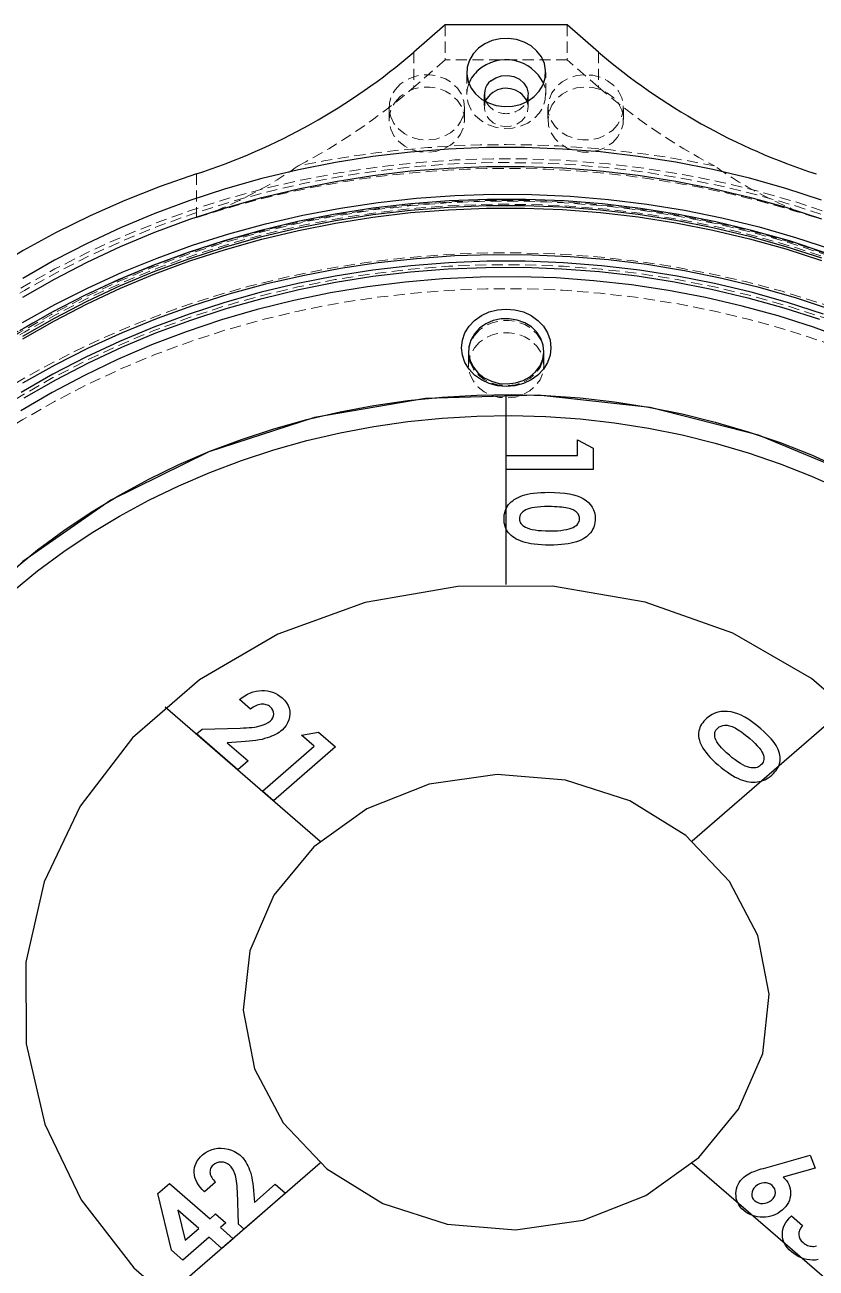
# Model space of a CAD drawing. Header units: millimetres. Extents: x -113 to 113, y -104 to 110.
# Drawn here: x -54.9 to 35.3, y -31.5 to 110.2 of the extents above; entities that cross this region are included whole.
import ezdxf

# ---------------------------------------------------------------- set-up
doc = ezdxf.new("R2010")
doc.units = ezdxf.units.MM
doc.linetypes.add('HIDDEN', pattern=[1.905, 1.27, -0.635])

msp = doc.modelspace()

# ---------------------------------------------------------------- linework, layer by layer
at = {"color": 7, "linetype": 'Continuous', "lineweight": 25}
for p, q in [((-6.95, 110.22), (-10.52, 107.12)), ((6.95, 110.22), (-6.95, 110.22)), ((10.52, 107.12), (6.95, 110.22))]:
    msp.add_line(p, q, dxfattribs=at)
at = {"color": 7, "linetype": 'HIDDEN', "lineweight": 18}
for p, q in [((-6.95, 110.22), (-6.95, 106.22)), ((6.95, 110.22), (6.95, 106.22)), ((-10.52, 107.12), (-10.52, 103.12)), ((10.52, 107.12), (10.52, 103.12)), ((-6.95, 106.22), (-10.52, 103.12)), ((6.95, 106.22), (-6.95, 106.22)), ((10.52, 103.12), (6.95, 106.22)), ((-4.5, 104.79), (-4.5, 102.29)), ((4.5, 102.29), (4.5, 104.79)), ((-2.5, 102.29), (-2.5, 100.79)), ((2.5, 100.79), (2.5, 102.29)), ((-13.35, 100.82), (-13.35, 99.42)), ((-4.75, 99.42), (-4.75, 100.82)), ((4.75, 100.82), (4.75, 99.42)), ((13.35, 99.42), (13.35, 100.82)), ((-35.32, 93.24), (-35.32, 88.24)), ((-4.3, 72.81), (-4.3, 71.41)), ((4.3, 71.41), (4.3, 72.81))]:
    msp.add_line(p, q, dxfattribs=at)
at = {"color": 7, "linetype": 'Continuous'}
for p, q in [((0, 46.43), (0, 68.08)), ((-38.89, 32.48), (-21.21, 17.17)), ((38.89, 32.48), (21.21, 17.17)), ((-21.21, -19.57), (-38.89, -34.88)), ((21.21, -19.57), (38.89, -34.88))]:
    msp.add_line(p, q, dxfattribs=at)
at = {"color": 7, "linetype": 'Continuous', "lineweight": 25, "flags": 128}
for points in [[(-3.18, 107.55), (-3.77, 106.91), (-4.2, 106.19), (-4.44, 105.4), (-4.49, 104.59), (-4.35, 103.78), (-4.01, 103.02), (-3.5, 102.34), (-2.83, 101.76), (-2.04, 101.32), (-1.16, 101.03), (-0.24, 100.9), (0.7, 100.94), (1.61, 101.15), (2.45, 101.52), (3.18, 102.04), (3.77, 102.67), (4.2, 103.39), (4.44, 104.18), (4.49, 105), (4.35, 105.8), (4.01, 106.56), (3.5, 107.24), (2.83, 107.82), (2.04, 108.26), (1.16, 108.56), (0.24, 108.68), (-0.7, 108.64), (-1.61, 108.43), (-2.45, 108.06), (-3.18, 107.55)], [(-1.77, 103.82), (-1.2, 104.19), (-0.53, 104.41), (0.18, 104.45), (0.87, 104.32), (1.5, 104.02), (2, 103.59), (2.34, 103.05), (2.49, 102.45), (2.44, 101.83), (2.3, 101.44)], [(-2.35, 101.54), (-2.19, 101.83), (-1.77, 102.32)], [(35.92, 90.25), (31.86, 91.57), (27.73, 92.73), (23.55, 93.72), (19.32, 94.56), (15.05, 95.22), (10.75, 95.73), (6.43, 96.06), (2.09, 96.23), (-2.25, 96.22), (-6.58, 96.05), (-10.9, 95.71), (-15.2, 95.2), (-19.47, 94.53), (-23.7, 93.69), (-27.88, 92.69), (-32.01, 91.52), (-36.07, 90.2), (-40.05, 88.72), (-43.96, 87.09), (-47.78, 85.31), (-51.5, 83.38), (-55.12, 81.31)], [(-55.12, 79.16), (-51.5, 81.23), (-47.78, 83.16), (-43.96, 84.94), (-40.05, 86.57), (-36.07, 88.05), (-32.01, 89.37), (-27.88, 90.54), (-23.7, 91.54), (-19.47, 92.38), (-15.2, 93.05), (-10.9, 93.56), (-6.58, 93.9), (-2.25, 94.07), (2.09, 94.08), (6.43, 93.91), (10.75, 93.58), (15.05, 93.07), (19.32, 92.41), (23.55, 91.57), (27.73, 90.58), (31.86, 89.42), (35.92, 88.1)], [(-35.32, 93.24), (-39.44, 91.8), (-43.48, 90.2), (-47.43, 88.45), (-51.29, 86.54), (-55.05, 84.49), (-58.69, 82.29), (-62.23, 79.96), (-65.63, 77.49), (-68.91, 74.9), (-72.05, 72.18), (-75.05, 69.34), (-77.9, 66.39), (-80.59, 63.33), (-83.13, 60.17), (-85.49, 56.92), (-87.69, 53.58), (-89.72, 50.15), (-91.57, 46.66), (-93.23, 43.09)], [(-55.14, 76.28), (-51.45, 78.34), (-47.66, 80.25), (-43.77, 82.02), (-39.8, 83.63), (-35.75, 85.09), (-31.63, 86.4), (-27.44, 87.54), (-23.2, 88.51), (-18.91, 89.33), (-14.59, 89.98), (-10.24, 90.45), (-5.86, 90.77), (-1.48, 90.91), (2.91, 90.88), (7.29, 90.68), (11.66, 90.32), (16.01, 89.78), (20.32, 89.08), (24.59, 88.21), (28.82, 87.18), (32.98, 85.99), (37.08, 84.63)], [(36.37, 84.24), (32.27, 85.58), (28.11, 86.75), (23.89, 87.76), (19.63, 88.61), (15.32, 89.29), (10.98, 89.8), (6.62, 90.14), (2.25, 90.31), (-2.13, 90.32), (-6.5, 90.15), (-10.86, 89.81), (-15.2, 89.31), (-19.51, 88.63), (-23.77, 87.79), (-27.99, 86.78), (-32.16, 85.61), (-36.26, 84.28), (-40.28, 82.79), (-44.23, 81.15), (-48.08, 79.36), (-51.84, 77.41), (-55.49, 75.33)], [(-55.12, 74.71), (-51.5, 76.78), (-47.78, 78.71), (-43.96, 80.49), (-40.05, 82.12), (-36.07, 83.6), (-32.01, 84.92), (-27.88, 86.09), (-23.7, 87.09), (-19.47, 87.93), (-15.2, 88.6), (-10.9, 89.11), (-6.58, 89.45), (-2.25, 89.62), (2.09, 89.63), (6.43, 89.46), (10.75, 89.13), (15.05, 88.62), (19.32, 87.96), (23.55, 87.12), (27.73, 86.13), (31.86, 84.97), (35.92, 83.65)], [(-55.12, 74.41), (-51.5, 76.48), (-47.78, 78.41), (-43.96, 80.19), (-40.05, 81.82), (-36.07, 83.3), (-32.01, 84.62), (-27.88, 85.79), (-23.7, 86.79), (-19.47, 87.63), (-15.2, 88.3), (-10.9, 88.81), (-6.58, 89.15), (-2.25, 89.32), (2.09, 89.33), (6.43, 89.16), (10.75, 88.83), (15.05, 88.32), (19.32, 87.66), (23.55, 86.82), (27.73, 85.83), (31.86, 84.67), (35.92, 83.35)], [(37.08, 77.73), (32.98, 79.09), (28.82, 80.28), (24.59, 81.31), (20.32, 82.18), (16.01, 82.88), (11.66, 83.42), (7.29, 83.78), (2.91, 83.98), (-1.48, 84.01), (-5.86, 83.87), (-10.24, 83.55), (-14.59, 83.08), (-18.91, 82.43), (-23.2, 81.61), (-27.44, 80.64), (-31.63, 79.5), (-35.75, 78.19), (-39.8, 76.73), (-43.77, 75.12), (-47.66, 73.35), (-51.45, 71.44), (-55.14, 69.38)], [(36.15, 77.25), (32.07, 78.57), (27.92, 79.74), (23.72, 80.74), (19.47, 81.58), (15.18, 82.26), (10.87, 82.76), (6.52, 83.1), (2.17, 83.27), (-2.19, 83.27), (-6.54, 83.1), (-10.88, 82.76), (-15.2, 82.25), (-19.49, 81.58), (-23.74, 80.74), (-27.94, 79.74), (-32.08, 78.57), (-36.16, 77.24), (-40.17, 75.76), (-44.09, 74.12), (-47.93, 72.33), (-51.67, 70.4), (-55.31, 68.32)], [(-54.94, 67.7), (-51.34, 69.76), (-47.63, 71.68), (-43.83, 73.46), (-39.94, 75.09), (-35.97, 76.56), (-31.93, 77.88), (-27.82, 79.04), (-23.66, 80.04), (-19.45, 80.88), (-15.2, 81.55), (-10.92, 82.06), (-6.62, 82.4), (-2.31, 82.57), (2.01, 82.58), (6.33, 82.42), (10.63, 82.09), (14.91, 81.59), (19.16, 80.93), (23.38, 80.1), (27.54, 79.11), (31.65, 77.96), (35.7, 76.66)], [(39.02, 74.29), (35.04, 75.74), (31, 77.03), (26.89, 78.16), (22.72, 79.13), (18.51, 79.94), (14.26, 80.58), (9.99, 81.05), (5.69, 81.36), (1.38, 81.5), (-2.93, 81.47), (-7.24, 81.27), (-11.53, 80.9), (-15.8, 80.37), (-20.04, 79.66), (-24.23, 78.8), (-28.38, 77.77), (-32.46, 76.58), (-36.49, 75.23), (-40.43, 73.73), (-44.3, 72.07), (-48.07, 70.26), (-51.75, 68.31), (-55.32, 66.22)], [(-3.61, 76.53), (-2.83, 77.08), (-1.95, 77.49), (-0.99, 77.74), (0, 77.82), (0.99, 77.74), (1.95, 77.49), (2.83, 77.08), (3.61, 76.53), (4.24, 75.86), (4.71, 75.1), (5, 74.27), (5.1, 73.41), (5, 72.55), (4.71, 71.72), (4.24, 70.95), (3.61, 70.28), (2.83, 69.74), (1.95, 69.33), (0.99, 69.08), (0, 68.99), (-0.99, 69.08), (-1.95, 69.33), (-2.83, 69.74), (-3.61, 70.28), (-4.24, 70.95), (-4.71, 71.72), (-5, 72.55), (-5.1, 73.41), (-5, 74.27), (-4.71, 75.1), (-4.24, 75.86), (-3.61, 76.53)], [(-3.04, 75.64), (-3.62, 75.01), (-4.04, 74.29), (-4.26, 73.51), (-4.29, 72.71), (-4.11, 71.92), (-3.74, 71.18), (-3.2, 70.52), (-2.51, 69.98), (-1.7, 69.59), (-0.81, 69.35), (0.12, 69.29), (1.04, 69.39), (1.91, 69.67), (2.69, 70.11), (3.35, 70.68), (3.85, 71.35), (4.17, 72.11), (4.3, 72.91), (4.22, 73.71), (3.95, 74.48), (3.49, 75.18), (2.87, 75.78), (2.12, 76.25), (1.26, 76.57), (0.35, 76.72), (-0.58, 76.7), (-1.48, 76.5), (-2.32, 76.15), (-3.04, 75.64)], [(-56.3, 48.02), (-53.44, 50.36), (-50.44, 52.57), (-47.33, 54.66), (-44.09, 56.61), (-40.75, 58.42), (-37.32, 60.08), (-33.79, 61.6), (-30.18, 62.96), (-26.5, 64.17), (-22.75, 65.22), (-18.95, 66.11), (-15.1, 66.84), (-11.22, 67.4), (-7.3, 67.79), (-3.37, 68.02), (0.56, 68.08), (4.5, 67.97), (8.43, 67.7), (12.33, 67.25), (16.21, 66.65), (20.04, 65.87), (23.83, 64.94), (27.56, 63.84), (31.22, 62.59), (34.81, 61.18), (38.31, 59.62)], [(-56.3, 45.62), (-53.44, 47.96), (-50.44, 50.17), (-47.33, 52.26), (-44.09, 54.21), (-40.75, 56.02), (-37.32, 57.68), (-33.79, 59.2), (-30.18, 60.56), (-26.5, 61.77), (-22.75, 62.82), (-18.95, 63.71), (-15.1, 64.44), (-11.22, 65), (-7.3, 65.39), (-3.37, 65.62), (0.56, 65.68), (4.5, 65.57), (8.43, 65.3), (12.33, 64.85), (16.21, 64.25), (20.04, 63.47), (23.83, 62.54), (27.56, 61.44), (31.22, 60.19), (34.81, 58.78), (38.31, 57.22)]]:
    msp.add_lwpolyline(points, dxfattribs=at)
at = {"color": 7, "linetype": 'HIDDEN', "lineweight": 18, "flags": 128}
for points in [[(-12.1, 103.45), (-12.68, 102.82), (-13.09, 102.1), (-13.32, 101.32), (-13.34, 100.51), (-13.17, 99.72), (-12.8, 98.98), (-12.26, 98.33), (-11.56, 97.79), (-10.75, 97.39), (-9.87, 97.16), (-8.94, 97.09), (-8.02, 97.2), (-7.14, 97.48), (-6.36, 97.91), (-5.7, 98.48), (-5.2, 99.16), (-4.88, 99.92), (-4.76, 100.71), (-4.83, 101.52), (-5.1, 102.29), (-5.56, 102.99), (-6.18, 103.59), (-6.94, 104.06), (-7.79, 104.38), (-8.71, 104.53), (-9.64, 104.51), (-10.54, 104.31), (-11.37, 103.95), (-12.1, 103.45)], [(-4.26, 103.54), (-4.44, 102.9), (-4.49, 102.09), (-4.35, 101.28), (-4.01, 100.52), (-3.5, 99.84), (-2.83, 99.26), (-2.04, 98.82), (-1.16, 98.53), (-0.24, 98.4), (0.7, 98.44), (1.61, 98.65), (2.45, 99.02), (3.18, 99.54), (3.77, 100.17), (4.2, 100.89), (4.44, 101.68), (4.49, 102.5), (4.35, 103.3), (4.26, 103.54)], [(12.1, 98.18), (12.68, 98.81), (13.09, 99.53), (13.32, 100.31), (13.34, 101.12), (13.17, 101.91), (12.8, 102.65), (12.26, 103.3), (11.56, 103.84), (10.75, 104.24), (9.87, 104.47), (8.94, 104.54), (8.02, 104.43), (7.14, 104.15), (6.36, 103.72), (5.7, 103.15), (5.2, 102.47), (4.88, 101.71), (4.76, 100.92), (4.83, 100.11), (5.1, 99.34), (5.56, 98.64), (6.18, 98.04), (6.94, 97.57), (7.79, 97.26), (8.71, 97.1), (9.64, 97.13), (10.54, 97.32), (11.37, 97.68), (12.1, 98.18)], [(-12.1, 102.05), (-12.68, 101.42), (-13.09, 100.7), (-13.32, 99.92), (-13.34, 99.11), (-13.17, 98.32), (-12.8, 97.58), (-12.26, 96.93), (-11.56, 96.39), (-10.75, 95.99), (-9.87, 95.76), (-8.94, 95.69), (-8.02, 95.8), (-7.14, 96.08), (-6.36, 96.51), (-5.7, 97.08), (-5.2, 97.76), (-4.88, 98.52), (-4.76, 99.31), (-4.83, 100.12), (-5.1, 100.89), (-5.56, 101.59), (-6.18, 102.19), (-6.94, 102.66), (-7.79, 102.98), (-8.71, 103.13), (-9.64, 103.11), (-10.54, 102.91), (-11.37, 102.55), (-12.1, 102.05)], [(12.1, 96.78), (12.68, 97.41), (13.09, 98.13), (13.32, 98.91), (13.34, 99.72), (13.17, 100.51), (12.8, 101.25), (12.26, 101.9), (11.56, 102.44), (10.75, 102.84), (9.87, 103.07), (8.94, 103.14), (8.02, 103.03), (7.14, 102.75), (6.36, 102.32), (5.7, 101.75), (5.2, 101.07), (4.88, 100.31), (4.76, 99.52), (4.83, 98.71), (5.1, 97.94), (5.56, 97.24), (6.18, 96.64), (6.94, 96.17), (7.79, 95.86), (8.71, 95.7), (9.64, 95.73), (10.54, 95.92), (11.37, 96.28), (12.1, 96.78)], [(2.35, 101.54), (2.49, 100.95), (2.44, 100.33), (2.19, 99.75), (1.77, 99.26), (1.2, 98.89), (0.53, 98.68), (-0.18, 98.63), (-0.87, 98.76), (-1.5, 99.06), (-2, 99.49), (-2.34, 100.03), (-2.49, 100.64), (-2.44, 101.25), (-2.35, 101.54)], [(75.3, 64.61), (78.05, 61.64), (80.65, 58.58), (83.08, 55.42), (85.35, 52.16), (87.45, 48.82), (89.37, 45.41), (91.12, 41.92), (92.68, 38.37), (94.06, 34.77), (95.26, 31.11), (96.26, 27.41), (97.08, 23.67), (97.7, 19.91), (98.12, 16.13), (98.35, 12.33), (98.39, 8.53), (98.23, 4.74), (97.87, 0.95), (97.32, -2.82), (96.58, -6.57), (95.64, -10.28), (94.52, -13.95), (93.2, -17.58), (91.7, -21.15), (90.02, -24.66), (88.16, -28.1), (86.12, -31.47), (83.92, -34.75), (81.54, -37.95), (79, -41.05), (76.31, -44.05), (73.46, -46.94), (70.47, -49.72), (67.34, -52.39), (64.07, -54.92), (60.68, -57.33), (57.17, -59.61), (53.54, -61.75), (49.8, -63.75), (45.97, -65.6), (42.05, -67.3), (38.04, -68.84), (33.95, -70.23), (29.8, -71.46), (25.59, -72.53), (21.33, -73.44), (17.02, -74.18), (12.69, -74.76), (8.32, -75.16), (3.94, -75.4), (-0.44, -75.47), (-4.83, -75.36), (-9.21, -75.09), (-13.57, -74.65), (-17.9, -74.05), (-22.2, -73.27), (-26.45, -72.33), (-30.65, -71.23), (-34.79, -69.96), (-38.85, -68.54), (-42.85, -66.96), (-46.75, -65.23), (-50.57, -63.35), (-54.28, -61.33), (-57.89, -59.16), (-61.38, -56.86), (-64.75, -54.42), (-67.98, -51.86), (-71.09, -49.17), (-74.05, -46.37), (-76.87, -43.45), (-79.53, -40.43), (-82.03, -37.31), (-84.38, -34.1), (-86.55, -30.79), (-88.55, -27.41), (-90.38, -23.96), (-92.02, -20.43), (-93.48, -16.85), (-94.76, -13.21), (-95.85, -9.53), (-96.75, -5.81), (-97.45, -2.06), (-97.96, 1.71), (-98.28, 5.5), (-98.4, 9.3), (-98.32, 13.1), (-98.05, 16.9), (-97.59, 20.68), (-96.93, 24.43), (-96.08, 28.16), (-95.03, 31.85), (-93.8, 35.5), (-92.38, 39.1), (-90.78, 42.63), (-89, 46.11), (-87.04, 49.51), (-84.9, 52.83), (-82.6, 56.06), (-80.13, 59.21), (-77.51, 62.25), (-74.73, 65.19), (-71.8, 68.02), (-68.73, 70.74), (-65.52, 73.33), (-62.18, 75.8), (-58.72, 78.13), (-55.14, 80.33), (-51.45, 82.39), (-47.66, 84.3), (-43.77, 86.07), (-39.8, 87.68), (-35.75, 89.14), (-31.63, 90.45), (-27.44, 91.59), (-23.2, 92.56), (-18.91, 93.38), (-14.59, 94.03), (-10.24, 94.5), (-5.86, 94.82), (-1.48, 94.96), (2.91, 94.93), (7.29, 94.73), (11.66, 94.37), (16.01, 93.83), (20.32, 93.13), (24.59, 92.26), (28.82, 91.23), (32.98, 90.04), (37.08, 88.68), (41.11, 87.17), (45.06, 85.51), (48.91, 83.69), (52.67, 81.73), (56.32, 79.63), (59.86, 77.38), (63.29, 75)], [(62.88, 74.73), (59.47, 77.1), (55.95, 79.32), (52.31, 81.42), (48.57, 83.36), (44.73, 85.16), (40.81, 86.82), (36.8, 88.32), (32.72, 89.66), (28.58, 90.84), (24.38, 91.86), (20.13, 92.72), (15.84, 93.42), (11.51, 93.95), (7.17, 94.31), (2.81, 94.5), (-1.55, 94.52), (-5.92, 94.38), (-10.26, 94.07), (-14.59, 93.59), (-18.89, 92.94), (-23.16, 92.13), (-27.37, 91.15), (-31.54, 90.01), (-35.63, 88.72), (-39.66, 87.26), (-43.61, 85.66), (-47.48, 83.9), (-51.24, 81.99), (-54.91, 79.94), (-58.47, 77.75), (-61.91, 75.43), (-65.23, 72.97), (-68.42, 70.39), (-71.47, 67.69), (-74.38, 64.87), (-77.15, 61.95), (-79.76, 58.92), (-82.21, 55.79), (-84.49, 52.57), (-86.61, 49.27), (-88.56, 45.89), (-90.33, 42.43), (-91.93, 38.91), (-93.34, 35.34), (-94.56, 31.71), (-95.6, 28.04), (-96.44, 24.33), (-97.1, 20.59), (-97.56, 16.83), (-97.83, 13.06), (-97.9, 9.28), (-97.78, 5.5), (-97.46, 1.73), (-96.95, -2.02), (-96.25, -5.75), (-95.36, -9.45), (-94.27, -13.11), (-93, -16.73), (-91.55, -20.29), (-89.91, -23.8), (-88.1, -27.23), (-86.1, -30.6), (-83.94, -33.88), (-81.61, -37.08), (-79.12, -40.18), (-76.47, -43.18), (-73.67, -46.08), (-70.73, -48.87), (-67.64, -51.54), (-64.42, -54.09), (-61.07, -56.52), (-57.6, -58.81), (-54.01, -60.96), (-50.32, -62.98), (-46.53, -64.85), (-42.64, -66.57), (-38.67, -68.14), (-34.62, -69.55), (-30.51, -70.81), (-26.33, -71.91), (-22.1, -72.84), (-17.83, -73.62), (-13.52, -74.22), (-9.19, -74.66), (-4.83, -74.93), (-0.47, -75.03), (3.89, -74.97), (8.25, -74.73), (12.59, -74.33), (16.9, -73.76), (21.18, -73.03), (25.42, -72.13), (29.61, -71.06), (33.74, -69.84), (37.8, -68.46), (41.79, -66.92), (45.7, -65.23), (49.51, -63.39), (53.22, -61.41), (56.83, -59.28), (60.33, -57.02), (63.71, -54.63), (66.96, -52.1), (70.07, -49.46), (73.05, -46.7), (75.88, -43.82), (78.56, -40.84), (81.09, -37.75), (83.45, -34.58), (85.65, -31.31), (87.68, -27.97), (89.53, -24.54), (91.21, -21.05), (92.7, -17.5), (94.01, -13.9), (95.14, -10.24), (96.07, -6.55), (96.82, -2.83), (97.37, 0.92), (97.73, 4.69), (97.89, 8.47), (97.86, 12.24), (97.63, 16.02), (97.21, 19.78), (96.6, 23.52), (95.79, 27.24), (94.8, 30.92), (93.62, 34.56), (92.25, 38.15), (90.69, 41.68), (88.96, 45.15), (87.05, 48.55), (84.97, 51.87), (82.71, 55.1), (80.3, 58.25), (77.72, 61.3), (74.99, 64.25)], [(63.29, 70.25), (59.86, 72.63), (56.32, 74.88), (52.67, 76.98), (48.91, 78.94), (45.06, 80.76), (41.11, 82.42), (37.08, 83.93), (32.98, 85.29), (28.82, 86.48), (24.59, 87.51), (20.32, 88.38), (16.01, 89.08), (11.66, 89.62), (7.29, 89.98), (2.91, 90.18), (-1.48, 90.21), (-5.86, 90.07), (-10.24, 89.75), (-14.59, 89.28), (-18.91, 88.63), (-23.2, 87.81), (-27.44, 86.84), (-31.63, 85.7), (-35.75, 84.39), (-39.8, 82.93), (-43.77, 81.32), (-47.66, 79.55), (-51.45, 77.64), (-55.14, 75.58), (-58.72, 73.38), (-62.18, 71.05), (-65.52, 68.58), (-68.73, 65.99), (-71.8, 63.27), (-74.73, 60.44), (-77.51, 57.5), (-80.13, 54.46), (-82.6, 51.31), (-84.9, 48.08), (-87.04, 44.76), (-89, 41.36), (-90.78, 37.88), (-92.38, 34.35), (-93.8, 30.75), (-95.03, 27.1), (-96.08, 23.41), (-96.93, 19.68), (-97.59, 15.93), (-98.05, 12.15), (-98.32, 8.35), (-98.4, 4.55), (-98.28, 0.75), (-97.96, -3.04), (-97.45, -6.81), (-96.75, -10.56), (-95.85, -14.28), (-94.76, -17.96), (-93.48, -21.6), (-92.02, -25.18), (-90.38, -28.71), (-88.55, -32.16), (-86.55, -35.54), (-84.38, -38.85), (-82.03, -42.06), (-79.53, -45.18), (-76.87, -48.2), (-74.05, -51.12), (-71.09, -53.92), (-67.98, -56.61), (-64.75, -59.17), (-61.38, -61.61), (-57.89, -63.91), (-54.28, -66.08), (-50.57, -68.1), (-46.75, -69.98), (-42.85, -71.71), (-38.85, -73.29), (-34.79, -74.71), (-30.65, -75.98), (-26.45, -77.08), (-22.2, -78.02), (-17.9, -78.8), (-13.57, -79.4), (-9.21, -79.84), (-4.83, -80.11), (-0.44, -80.22), (3.94, -80.15), (8.32, -79.91), (12.69, -79.51), (17.02, -78.93), (21.33, -78.19), (25.59, -77.28), (29.8, -76.21), (33.95, -74.98), (38.04, -73.59), (42.05, -72.05), (45.97, -70.35), (49.8, -68.5), (53.54, -66.5), (57.17, -64.36), (60.68, -62.08), (64.07, -59.67), (67.34, -57.14), (70.47, -54.47), (73.46, -51.69), (76.31, -48.8), (79, -45.8), (81.54, -42.7), (83.92, -39.5), (86.12, -36.22), (88.16, -32.85), (90.02, -29.41), (91.7, -25.9), (93.2, -22.33), (94.52, -18.7), (95.64, -15.03), (96.58, -11.32), (97.32, -7.57), (97.87, -3.8), (98.23, -0.01), (98.39, 3.78), (98.35, 7.58), (98.12, 11.38), (97.7, 15.16), (97.08, 18.92), (96.26, 22.66), (95.26, 26.36), (94.06, 30.02), (92.68, 33.62), (91.12, 37.17), (89.37, 40.66), (87.45, 44.07), (85.35, 47.41), (83.08, 50.67), (80.65, 53.83), (78.05, 56.89), (75.3, 59.86)], [(62.88, 69.98), (59.47, 72.35), (55.95, 74.57), (52.31, 76.67), (48.57, 78.61), (44.73, 80.41), (40.81, 82.07), (36.8, 83.57), (32.72, 84.91), (28.58, 86.09), (24.38, 87.11), (20.13, 87.97), (15.84, 88.67), (11.51, 89.2), (7.17, 89.56), (2.81, 89.75), (-1.55, 89.77), (-5.92, 89.63), (-10.26, 89.32), (-14.59, 88.84), (-18.89, 88.19), (-23.16, 87.38), (-27.37, 86.4), (-31.54, 85.26), (-35.63, 83.97), (-39.66, 82.51), (-43.61, 80.91), (-47.48, 79.15), (-51.24, 77.24), (-54.91, 75.19), (-58.47, 73), (-61.91, 70.68), (-65.23, 68.22), (-68.42, 65.64), (-71.47, 62.94), (-74.38, 60.12), (-77.15, 57.2), (-79.76, 54.17), (-82.21, 51.04), (-84.49, 47.82), (-86.61, 44.52), (-88.56, 41.14), (-90.33, 37.68), (-91.93, 34.16), (-93.34, 30.59), (-94.56, 26.96), (-95.6, 23.29), (-96.44, 19.58), (-97.1, 15.84), (-97.56, 12.08), (-97.83, 8.31), (-97.9, 4.53), (-97.78, 0.75), (-97.46, -3.02), (-96.95, -6.77), (-96.25, -10.5), (-95.36, -14.2), (-94.27, -17.86), (-93, -21.48), (-91.55, -25.04), (-89.91, -28.55), (-88.1, -31.98), (-86.1, -35.35), (-83.94, -38.63), (-81.61, -41.83), (-79.12, -44.93), (-76.47, -47.93), (-73.67, -50.83), (-70.73, -53.62), (-67.64, -56.29), (-64.42, -58.84), (-61.07, -61.27), (-57.6, -63.56), (-54.01, -65.71), (-50.32, -67.73), (-46.53, -69.6), (-42.64, -71.32), (-38.67, -72.89), (-34.62, -74.3), (-30.51, -75.56), (-26.33, -76.66), (-22.1, -77.59), (-17.83, -78.37), (-13.52, -78.97), (-9.19, -79.41), (-4.83, -79.68), (-0.47, -79.78), (3.89, -79.72), (8.25, -79.48), (12.59, -79.08), (16.9, -78.51), (21.18, -77.78), (25.42, -76.88), (29.61, -75.81), (33.74, -74.59), (37.8, -73.21), (41.79, -71.67), (45.7, -69.98), (49.51, -68.14), (53.22, -66.16), (56.83, -64.03), (60.33, -61.77), (63.71, -59.38), (66.96, -56.85), (70.07, -54.21), (73.05, -51.45), (75.88, -48.57), (78.56, -45.59), (81.09, -42.5), (83.45, -39.33), (85.65, -36.06), (87.68, -32.72), (89.53, -29.29), (91.21, -25.8), (92.7, -22.25), (94.01, -18.65), (95.14, -14.99), (96.07, -11.3), (96.82, -7.58), (97.37, -3.83), (97.73, -0.06), (97.89, 3.72), (97.86, 7.49), (97.63, 11.27), (97.21, 15.03), (96.6, 18.77), (95.79, 22.49), (94.8, 26.17), (93.62, 29.81), (92.25, 33.4), (90.69, 36.93), (88.96, 40.4), (87.05, 43.8), (84.97, 47.12), (82.71, 50.35), (80.3, 53.5), (77.72, 56.55), (74.99, 59.5)], [(74.74, 59.92), (77.48, 56.96), (80.06, 53.9), (82.47, 50.74), (84.73, 47.48), (86.81, 44.15), (88.71, 40.74), (90.44, 37.25), (91.98, 33.71), (93.34, 30.1), (94.51, 26.45), (95.49, 22.75), (96.28, 19.03), (96.87, 15.27), (97.27, 11.49), (97.47, 7.71), (97.48, 3.92), (97.29, 0.13), (96.9, -3.65), (96.32, -7.4), (95.54, -11.13), (94.57, -14.83), (93.41, -18.49), (92.07, -22.09), (90.53, -25.64), (88.82, -29.13), (86.92, -32.55), (84.85, -35.89), (82.61, -39.14), (80.21, -42.31), (77.64, -45.38), (74.91, -48.35), (72.03, -51.2), (69.01, -53.95), (65.85, -56.57), (62.56, -59.07), (59.14, -61.43), (55.6, -63.66), (51.95, -65.75), (48.19, -67.7), (44.34, -69.5), (40.4, -71.15), (36.37, -72.64), (32.28, -73.98), (28.12, -75.15), (23.9, -76.16), (19.63, -77.01), (15.32, -77.69), (10.99, -78.2), (6.63, -78.54), (2.25, -78.71), (-2.12, -78.72), (-6.5, -78.55), (-10.86, -78.21), (-15.19, -77.71), (-19.5, -77.03), (-23.77, -76.19), (-27.99, -75.18), (-32.15, -74.01), (-36.25, -72.68), (-40.28, -71.2), (-44.22, -69.55), (-48.08, -67.76), (-51.84, -65.82), (-55.49, -63.73), (-59.03, -61.5), (-62.46, -59.14), (-65.75, -56.65), (-68.92, -54.03), (-71.94, -51.29), (-74.83, -48.43), (-77.56, -45.47), (-80.13, -42.41), (-82.54, -39.24), (-84.79, -35.99), (-86.86, -32.65), (-88.76, -29.24), (-90.48, -25.75), (-92.02, -22.2), (-93.38, -18.6), (-94.54, -14.94), (-95.52, -11.25), (-96.3, -7.52), (-96.89, -3.76), (-97.28, 0.02), (-97.48, 3.8), (-97.48, 7.59), (-97.28, 11.38), (-96.89, 15.16), (-96.3, 18.91), (-95.52, 22.64), (-94.54, 26.34), (-93.38, 29.99), (-92.02, 33.6), (-90.49, 37.15), (-88.77, 40.63), (-86.87, 44.05), (-84.79, 47.38), (-82.54, 50.64), (-80.13, 53.8), (-77.56, 56.87), (-74.83, 59.83), (-71.95, 62.69), (-68.92, 65.42), (-65.76, 68.04), (-62.46, 70.54), (-59.04, 72.9), (-55.49, 75.13), (-51.84, 77.21), (-48.08, 79.16), (-44.23, 80.95), (-40.28, 82.59), (-36.26, 84.08), (-32.16, 85.41), (-27.99, 86.58), (-23.77, 87.59), (-19.51, 88.43), (-15.2, 89.11), (-10.86, 89.61), (-6.5, 89.95), (-2.13, 90.12), (2.25, 90.11), (6.62, 89.94), (10.98, 89.6), (15.32, 89.09), (19.63, 88.41), (23.89, 87.56), (28.11, 86.55), (32.27, 85.38), (36.37, 84.04), (40.39, 82.55), (44.34, 80.9), (48.19, 79.1), (51.94, 77.16), (55.6, 75.07), (59.13, 72.83), (62.55, 70.47)], [(99.07, -11.8), (99.4, -8.78), (99.65, -4.96), (99.69, -1.14), (99.55, 2.67), (99.21, 6.48), (98.67, 10.27), (97.94, 14.04), (97.02, 17.78), (95.91, 21.47), (94.61, 25.13), (93.13, 28.72), (91.47, 32.26), (89.62, 35.73), (87.6, 39.13), (85.41, 42.44), (83.05, 45.67), (80.53, 48.81), (77.85, 51.84), (75.02, 54.77), (72.04, 57.59), (68.92, 60.29), (65.67, 62.87), (62.29, 65.32), (58.78, 67.64), (55.16, 69.82), (51.43, 71.87), (47.61, 73.76), (43.68, 75.51), (39.68, 77.11), (35.59, 78.55), (31.44, 79.84), (27.22, 80.96), (22.95, 81.92), (18.64, 82.72), (14.29, 83.35), (9.91, 83.82), (5.51, 84.11), (1.1, 84.24), (-3.31, 84.2), (-7.71, 83.98), (-12.1, 83.6), (-16.47, 83.06), (-20.8, 82.34), (-25.09, 81.46), (-29.34, 80.42), (-33.52, 79.22), (-37.64, 77.85), (-41.69, 76.33), (-45.66, 74.66), (-49.53, 72.83), (-53.31, 70.86), (-56.98, 68.75), (-60.55, 66.5), (-63.99, 64.11), (-67.31, 61.59), (-70.5, 58.95)], [(62.23, 63.35), (58.82, 65.71), (55.3, 67.92), (51.66, 70), (47.92, 71.94), (44.08, 73.73), (40.15, 75.36), (36.15, 76.85), (32.07, 78.17), (27.92, 79.34), (23.72, 80.34), (19.47, 81.18), (15.18, 81.86), (10.87, 82.36), (6.52, 82.7), (2.17, 82.87), (-2.19, 82.87), (-6.54, 82.7), (-10.88, 82.36), (-15.2, 81.85), (-19.49, 81.18), (-23.74, 80.34), (-27.94, 79.34), (-32.08, 78.17), (-36.16, 76.84), (-40.17, 75.36), (-44.09, 73.72), (-47.93, 71.93), (-51.67, 70), (-55.31, 67.92), (-58.83, 65.7), (-62.24, 63.34), (-65.52, 60.86), (-68.67, 58.25), (-71.68, 55.52), (-74.55, 52.68), (-77.27, 49.73), (-79.83, 46.68), (-82.23, 43.53), (-84.46, 40.29), (-86.53, 36.96), (-88.42, 33.56), (-90.13, 30.09), (-91.66, 26.56), (-93, 22.97), (-94.16, 19.33), (-95.13, 15.65), (-95.91, 11.93), (-96.49, 8.19), (-96.88, 4.44), (-97.08, 0.67), (-97.07, -3.11), (-96.88, -6.88), (-96.49, -10.64), (-95.9, -14.38), (-95.12, -18.09), (-94.15, -21.77), (-92.99, -25.41), (-91.64, -29), (-90.11, -32.53), (-88.4, -36), (-86.5, -39.4), (-84.44, -42.72), (-82.2, -45.96), (-79.8, -49.11), (-77.24, -52.16), (-74.52, -55.11), (-71.65, -57.95), (-68.64, -60.68), (-65.49, -63.29), (-62.2, -65.77), (-58.79, -68.12), (-55.27, -70.34), (-51.63, -72.42), (-47.89, -74.35), (-44.05, -76.14), (-40.12, -77.78), (-36.11, -79.26), (-32.03, -80.58), (-27.89, -81.75), (-23.69, -82.75), (-19.44, -83.59), (-15.15, -84.26), (-10.83, -84.77), (-6.49, -85.1), (-2.14, -85.27), (2.22, -85.27), (6.57, -85.1), (10.91, -84.76), (15.23, -84.25), (19.52, -83.57), (23.77, -82.73), (27.97, -81.73), (32.11, -80.56), (36.19, -79.23), (40.2, -77.75), (44.12, -76.11), (47.96, -74.32), (51.7, -72.38), (55.34, -70.3), (58.86, -68.08), (62.27, -65.72), (65.55, -63.24), (68.7, -60.63), (71.71, -57.9), (74.57, -55.06), (77.29, -52.11), (79.85, -49.05), (82.25, -45.9), (84.48, -42.66), (86.54, -39.33), (88.43, -35.93), (90.14, -32.46), (91.67, -28.93), (93.01, -25.34), (94.17, -21.7), (95.14, -18.02), (95.91, -14.31), (96.5, -10.57), (96.88, -6.81), (97.08, -3.04), (97.07, 0.74), (96.88, 4.51), (96.48, 8.27), (95.9, 12.01), (95.11, 15.72), (94.14, 19.4), (92.98, 23.04), (91.63, 26.62), (90.1, 30.16), (88.38, 33.63), (86.49, 37.03), (84.42, 40.35), (82.18, 43.59), (79.78, 46.74), (77.22, 49.79), (74.5, 52.74)], [(74.25, 50.05), (76.95, 47.11), (79.5, 44.07), (81.89, 40.94), (84.11, 37.71), (86.17, 34.4), (88.05, 31.02), (89.76, 27.56), (91.28, 24.04), (92.62, 20.47), (93.77, 16.85), (94.74, 13.18), (95.51, 9.49), (96.09, 5.76), (96.48, 2.02), (96.68, -1.73), (96.68, -5.49), (96.48, -9.24), (96.09, -12.98), (95.51, -16.71), (94.73, -20.41), (93.77, -24.07), (92.61, -27.69), (91.27, -31.26), (89.75, -34.78), (88.04, -38.24), (86.16, -41.62), (84.1, -44.93), (81.88, -48.16), (79.49, -51.29), (76.94, -54.33), (74.23, -57.27), (71.38, -60.1), (68.38, -62.81), (65.24, -65.41), (61.98, -67.88), (58.58, -70.23), (55.07, -72.44), (51.45, -74.51), (47.73, -76.43), (43.91, -78.21), (40, -79.84), (36.01, -81.32), (31.95, -82.64), (27.82, -83.8), (23.64, -84.8), (19.41, -85.64), (15.14, -86.31), (10.84, -86.82), (6.52, -87.15), (2.19, -87.32), (-2.15, -87.32), (-6.49, -87.16), (-10.81, -86.82), (-15.11, -86.32), (-19.38, -85.65), (-23.61, -84.81), (-27.79, -83.81), (-31.92, -82.65), (-35.98, -81.33), (-39.97, -79.86), (-43.88, -78.23), (-47.7, -76.45), (-51.42, -74.52), (-55.05, -72.45), (-58.56, -70.25), (-61.95, -67.9), (-65.22, -65.43), (-68.35, -62.84), (-71.35, -60.12), (-74.21, -57.29), (-76.92, -54.36), (-79.47, -51.32), (-81.86, -48.18), (-84.09, -44.96), (-86.14, -41.65), (-88.03, -38.26), (-89.73, -34.81), (-91.26, -31.29), (-92.6, -27.72), (-93.76, -24.1), (-94.73, -20.44), (-95.5, -16.74), (-96.09, -13.02), (-96.48, -9.27), (-96.67, -5.52), (-96.68, -1.76), (-96.48, 1.99), (-96.1, 5.73), (-95.52, 9.46), (-94.74, 13.15), (-93.78, 16.82), (-92.63, 20.44), (-91.29, 24.01), (-89.77, 27.53), (-88.07, 30.99), (-86.19, 34.38), (-84.13, 37.69), (-81.91, 40.91), (-79.52, 44.05), (-76.97, 47.09), (-74.27, 50.03), (-71.42, 52.86), (-68.42, 55.58), (-65.29, 58.18), (-62.02, 60.65), (-58.63, 63), (-55.12, 65.21), (-51.5, 67.28), (-47.78, 69.21), (-43.96, 70.99), (-40.05, 72.62), (-36.07, 74.1), (-32.01, 75.42), (-27.88, 76.59), (-23.7, 77.59), (-19.47, 78.43), (-15.2, 79.1), (-10.9, 79.61), (-6.58, 79.95), (-2.25, 80.12), (2.09, 80.13), (6.43, 79.96), (10.75, 79.63), (15.05, 79.12), (19.32, 78.46), (23.55, 77.62), (27.73, 76.63), (31.86, 75.47), (35.92, 74.15), (39.91, 72.68), (43.82, 71.05), (47.65, 69.27), (51.37, 67.35), (55, 65.28), (58.51, 63.08), (61.9, 60.74)], [(-3.04, 75.44), (-3.62, 74.81), (-4.04, 74.09), (-4.26, 73.31), (-4.29, 72.51), (-4.11, 71.72), (-3.74, 70.98), (-3.2, 70.32), (-2.51, 69.78), (-1.7, 69.39), (-0.81, 69.15), (0.12, 69.09), (1.04, 69.19), (1.91, 69.47), (2.69, 69.91), (3.35, 70.48), (3.85, 71.15), (4.17, 71.91), (4.3, 72.71), (4.22, 73.51), (3.95, 74.28), (3.49, 74.98), (2.87, 75.58), (2.12, 76.05), (1.26, 76.37), (0.35, 76.52), (-0.58, 76.5), (-1.48, 76.3), (-2.32, 75.95), (-3.04, 75.44)], [(-3.04, 74.04), (-3.62, 73.41), (-4.04, 72.69), (-4.26, 71.91), (-4.29, 71.11), (-4.11, 70.32), (-3.74, 69.58), (-3.2, 68.92), (-2.51, 68.38), (-1.7, 67.99), (-0.81, 67.75), (0.12, 67.69), (1.04, 67.79), (1.91, 68.07), (2.69, 68.51), (3.35, 69.08), (3.85, 69.75), (4.17, 70.51), (4.3, 71.31), (4.22, 72.11), (3.95, 72.88), (3.49, 73.58), (2.87, 74.18), (2.12, 74.65), (1.26, 74.97), (0.35, 75.12), (-0.58, 75.1), (-1.48, 74.9), (-2.32, 74.55), (-3.04, 74.04)]]:
    msp.add_lwpolyline(points, dxfattribs=at)
at = {"color": 7, "linetype": 'Continuous', "flags": 128}
for points in [[(40.37, 58.61), (28.77, 63.45), (16.42, 66.61), (3.65, 68.01), (-9.22, 67.62), (-21.84, 65.45), (-33.91, 61.55), (-45.09, 56.03), (-55.11, 49.02), (-63.7, 40.72), (-70.64, 31.33)], [(9.9, 61.96), (9.9, 59.51), (9.9, 59.51), (0, 59.51), (0, 59.51), (0, 61.13), (0, 61.13), (8.13, 61.13), (8.13, 61.13), (8.13, 62.9), (8.13, 62.9), (9.9, 61.96)], [(10.15, 53.94), (10.14, 53.71), (10.11, 53.49), (10.07, 53.27), (10.01, 53.07), (9.94, 52.87), (9.85, 52.68), (9.74, 52.5), (9.62, 52.32), (9.47, 52.16), (9.31, 52), (9.14, 51.86), (8.94, 51.72), (8.73, 51.6), (8.5, 51.48), (8.25, 51.37), (7.99, 51.28), (7.7, 51.19), (7.39, 51.11), (7.05, 51.05), (6.68, 51), (6.29, 50.96), (5.87, 50.93), (5.42, 50.91), (4.95, 50.9), (4.95, 50.9), (4.47, 50.91), (4.02, 50.93), (3.59, 50.96), (3.19, 51), (2.82, 51.05), (2.48, 51.12), (2.17, 51.19), (1.88, 51.28), (1.61, 51.38), (1.37, 51.49), (1.14, 51.6), (0.93, 51.72), (0.74, 51.85), (0.56, 51.99), (0.41, 52.14), (0.27, 52.29), (0.15, 52.46), (0.04, 52.63), (-0.05, 52.81), (-0.12, 53.01), (-0.18, 53.22), (-0.22, 53.43), (-0.24, 53.66), (-0.25, 53.9), (-0.25, 53.9), (-0.24, 54.13), (-0.22, 54.36), (-0.18, 54.58), (-0.12, 54.78), (-0.05, 54.98), (0.04, 55.17), (0.15, 55.35), (0.27, 55.52), (0.41, 55.68), (0.56, 55.83), (0.74, 55.97), (0.92, 56.11), (1.13, 56.23), (1.35, 56.35), (1.59, 56.45), (1.84, 56.55), (2.12, 56.64), (2.43, 56.72), (2.76, 56.78), (3.12, 56.83), (3.51, 56.87), (3.93, 56.9), (4.38, 56.92), (4.85, 56.93), (4.85, 56.93), (5.51, 56.91), (6.12, 56.88), (6.68, 56.82), (7.2, 56.74), (7.67, 56.64), (8.09, 56.52), (8.47, 56.37), (8.8, 56.2), (8.8, 56.2), (9.12, 55.98), (9.39, 55.75), (9.62, 55.5), (9.81, 55.23), (9.96, 54.94), (10.06, 54.63), (10.13, 54.29), (10.15, 53.94)], [(8.36, 53.9), (8.34, 54.1), (8.28, 54.29), (8.19, 54.47), (8.05, 54.64), (7.97, 54.71), (7.87, 54.78), (7.76, 54.85), (7.63, 54.92), (7.5, 54.98), (7.34, 55.03), (7.18, 55.08), (7, 55.12), (6.8, 55.16), (6.58, 55.2), (6.34, 55.23), (6.08, 55.25), (5.79, 55.27), (5.49, 55.28), (5.16, 55.29), (4.81, 55.29), (4.81, 55.29), (4.36, 55.29), (3.94, 55.27), (3.57, 55.24), (3.23, 55.2), (2.92, 55.14), (2.65, 55.08), (2.42, 55), (2.22, 54.91), (2.05, 54.81), (1.9, 54.7), (1.78, 54.58), (1.68, 54.46), (1.6, 54.33), (1.55, 54.19), (1.51, 54.05), (1.5, 53.9), (1.5, 53.9), (1.51, 53.76), (1.54, 53.62), (1.6, 53.49), (1.67, 53.37), (1.77, 53.25), (1.88, 53.15), (2.02, 53.05), (2.18, 52.96), (2.18, 52.96), (2.4, 52.86), (2.66, 52.77), (2.95, 52.7), (3.28, 52.64), (3.64, 52.59), (4.03, 52.56), (4.46, 52.54), (4.93, 52.53), (4.93, 52.53), (5.4, 52.54), (5.83, 52.55), (6.22, 52.59), (6.57, 52.63), (6.89, 52.68), (7.17, 52.75), (7.41, 52.82), (7.62, 52.91), (7.79, 53.01), (7.94, 53.12), (8.07, 53.23), (8.17, 53.35), (8.25, 53.48), (8.31, 53.61), (8.35, 53.75), (8.36, 53.9)], [(42.44, 29.1), (34.8, 35.69), (25.82, 40.86), (15.85, 44.41), (5.27, 46.21), (-5.51, 46.19), (-16.08, 44.35), (-26.03, 40.76), (-34.98, 35.55), (-42.59, 28.94), (-48.56, 21.16)], [(-29.15, 32.21), (-30.41, 33.3), (-30.41, 33.3), (-30.11, 33.54), (-29.79, 33.74), (-29.48, 33.91), (-29.16, 34.05), (-28.84, 34.16), (-28.52, 34.24), (-28.19, 34.3), (-27.87, 34.32), (-27.54, 34.32), (-27.23, 34.28), (-26.93, 34.22), (-26.63, 34.13), (-26.35, 34.02), (-26.07, 33.87), (-25.81, 33.7), (-25.56, 33.49), (-25.56, 33.49), (-25.27, 33.22), (-25.05, 32.93), (-24.87, 32.63), (-24.74, 32.31), (-24.67, 31.99), (-24.66, 31.66), (-24.69, 31.32), (-24.78, 30.98), (-24.92, 30.64), (-25.09, 30.34), (-25.31, 30.07), (-25.55, 29.82), (-25.55, 29.82), (-25.72, 29.68), (-25.9, 29.56), (-26.09, 29.43), (-26.3, 29.32), (-26.52, 29.21), (-26.75, 29.11), (-27, 29.01), (-27.26, 28.92), (-27.54, 28.84), (-27.84, 28.76), (-28.17, 28.69), (-28.53, 28.63), (-28.91, 28.58), (-29.32, 28.54), (-29.75, 28.5), (-30.21, 28.47), (-30.21, 28.47), (-31.8, 28.38), (-31.8, 28.38), (-29.42, 26.32), (-29.42, 26.32), (-30.6, 25.3), (-30.6, 25.3), (-35.31, 29.38), (-35.31, 29.38), (-34.67, 29.94), (-34.67, 29.94), (-30.35, 30.05), (-30.35, 30.05), (-29.97, 30.07), (-29.62, 30.08), (-29.29, 30.1), (-28.99, 30.13), (-28.71, 30.16), (-28.47, 30.2), (-28.24, 30.25), (-28.04, 30.3), (-27.7, 30.41), (-27.39, 30.53), (-27.13, 30.68), (-26.91, 30.84), (-26.91, 30.84), (-26.73, 31.02), (-26.61, 31.22), (-26.53, 31.43), (-26.5, 31.65), (-26.52, 31.87), (-26.59, 32.08), (-26.72, 32.27), (-26.9, 32.46), (-26.9, 32.46), (-27, 32.54), (-27.12, 32.61), (-27.23, 32.67), (-27.36, 32.71), (-27.49, 32.74), (-27.63, 32.76), (-27.77, 32.76), (-27.92, 32.76), (-28.08, 32.73), (-28.23, 32.7), (-28.38, 32.65), (-28.54, 32.59), (-28.69, 32.51), (-28.84, 32.42), (-28.99, 32.32), (-29.15, 32.21)], [(22.87, 31.16), (22.69, 31), (22.53, 30.83), (22.39, 30.66), (22.26, 30.48), (22.16, 30.29), (22.07, 30.11), (22.01, 29.91), (21.96, 29.72), (21.92, 29.51), (21.92, 29.31), (21.93, 29.1), (21.96, 28.88), (22.01, 28.67), (22.08, 28.44), (22.17, 28.22), (22.28, 27.98), (22.42, 27.75), (22.58, 27.5), (22.77, 27.25), (22.99, 26.98), (23.24, 26.71), (23.52, 26.43), (23.83, 26.14), (24.16, 25.84), (24.16, 25.84), (24.51, 25.55), (24.85, 25.28), (25.17, 25.04), (25.49, 24.82), (25.8, 24.63), (26.09, 24.46), (26.38, 24.32), (26.66, 24.2), (26.92, 24.11), (27.19, 24.03), (27.44, 23.96), (27.69, 23.92), (27.93, 23.89), (28.17, 23.88), (28.39, 23.88), (28.61, 23.9), (28.83, 23.94), (29.05, 24), (29.26, 24.07), (29.46, 24.16), (29.67, 24.27), (29.87, 24.39), (30.07, 24.54), (30.26, 24.69), (30.26, 24.69), (30.45, 24.86), (30.61, 25.04), (30.75, 25.21), (30.88, 25.39), (30.99, 25.57), (31.07, 25.76), (31.14, 25.95), (31.19, 26.14), (31.22, 26.33), (31.23, 26.53), (31.22, 26.74), (31.19, 26.95), (31.15, 27.16), (31.08, 27.38), (30.99, 27.6), (30.89, 27.83), (30.76, 28.06), (30.6, 28.3), (30.41, 28.55), (30.2, 28.81), (29.95, 29.08), (29.67, 29.36), (29.37, 29.65), (29.03, 29.95), (29.03, 29.95), (28.55, 30.35), (28.09, 30.7), (27.64, 31.01), (27.21, 31.28), (26.79, 31.5), (26.39, 31.67), (26, 31.8), (25.63, 31.89), (25.63, 31.89), (25.23, 31.94), (24.85, 31.95), (24.49, 31.92), (24.13, 31.85), (23.79, 31.73), (23.47, 31.58), (23.16, 31.39), (22.87, 31.16)], [(24.1, 30.04), (24.28, 30.17), (24.48, 30.27), (24.69, 30.33), (24.93, 30.37), (25.05, 30.37), (25.18, 30.37), (25.31, 30.34), (25.46, 30.31), (25.6, 30.27), (25.76, 30.21), (25.91, 30.15), (26.08, 30.07), (26.25, 29.97), (26.44, 29.86), (26.63, 29.73), (26.84, 29.59), (27.06, 29.43), (27.29, 29.25), (27.53, 29.05), (27.78, 28.84), (27.78, 28.84), (28.1, 28.55), (28.38, 28.28), (28.62, 28.03), (28.83, 27.79), (29.01, 27.56), (29.14, 27.34), (29.25, 27.14), (29.31, 26.96), (29.35, 26.78), (29.37, 26.61), (29.36, 26.46), (29.33, 26.31), (29.28, 26.17), (29.21, 26.04), (29.11, 25.91), (29, 25.8), (29, 25.8), (28.87, 25.7), (28.74, 25.62), (28.59, 25.57), (28.44, 25.53), (28.28, 25.5), (28.11, 25.5), (27.93, 25.52), (27.74, 25.55), (27.74, 25.55), (27.5, 25.61), (27.24, 25.71), (26.98, 25.84), (26.7, 26), (26.4, 26.19), (26.09, 26.41), (25.77, 26.66), (25.43, 26.94), (25.43, 26.94), (25.1, 27.24), (24.81, 27.52), (24.55, 27.78), (24.33, 28.03), (24.15, 28.26), (24, 28.48), (23.89, 28.69), (23.82, 28.88), (23.78, 29.06), (23.76, 29.22), (23.76, 29.38), (23.79, 29.53), (23.83, 29.67), (23.9, 29.81), (23.99, 29.93), (24.1, 30.04)], [(-21.41, 29.59), (-19.45, 27.89), (-19.45, 27.89), (-26.52, 21.76), (-26.52, 21.76), (-27.79, 22.86), (-27.79, 22.86), (-21.89, 27.97), (-21.89, 27.97), (-23.34, 29.22), (-23.34, 29.22), (-21.41, 29.59)], [(-26.49, 11), (-29.23, 4.64), (-29.98, -2.11), (-28.69, -8.8), (-25.44, -14.97), (-20.46, -20.2), (-14.08, -24.14), (-6.75, -26.51), (1.05, -27.16), (8.77, -26.05), (15.9, -23.23), (21.94, -18.92), (26.49, -13.4), (29.23, -7.04), (29.98, -0.29), (28.69, 6.4), (25.44, 12.57), (20.46, 17.8), (14.08, 21.74), (6.75, 24.11), (-1.05, 24.76), (-8.77, 23.65), (-15.9, 20.83), (-21.94, 16.52), (-26.49, 11)], [(-48.56, 21.16), (-52.67, 12.53), (-54.75, 3.37), (-54.72, -5.97), (-52.6, -15.13), (-48.45, -23.74), (-42.44, -31.5), (-34.8, -38.09), (-25.82, -43.26), (-15.85, -46.81), (-5.27, -48.61), (5.51, -48.59), (16.08, -46.75), (26.03, -43.16), (34.98, -37.95), (42.59, -31.34)], [(-33.13, -21.73), (-34.4, -22.83), (-34.4, -22.83), (-34.67, -22.56), (-34.9, -22.29), (-35.1, -22.02), (-35.26, -21.74), (-35.39, -21.47), (-35.49, -21.19), (-35.55, -20.91), (-35.58, -20.62), (-35.57, -20.34), (-35.53, -20.07), (-35.46, -19.81), (-35.36, -19.55), (-35.22, -19.31), (-35.06, -19.07), (-34.86, -18.84), (-34.62, -18.62), (-34.62, -18.62), (-34.31, -18.38), (-33.97, -18.18), (-33.63, -18.03), (-33.26, -17.92), (-32.88, -17.86), (-32.5, -17.84), (-32.11, -17.87), (-31.71, -17.95), (-31.33, -18.07), (-30.98, -18.22), (-30.66, -18.4), (-30.38, -18.62), (-30.38, -18.62), (-30.22, -18.77), (-30.08, -18.92), (-29.93, -19.09), (-29.8, -19.27), (-29.68, -19.46), (-29.56, -19.66), (-29.44, -19.87), (-29.34, -20.1), (-29.25, -20.34), (-29.16, -20.6), (-29.08, -20.89), (-29.01, -21.2), (-28.95, -21.53), (-28.9, -21.88), (-28.86, -22.26), (-28.82, -22.66), (-28.82, -22.66), (-28.71, -24.03), (-28.71, -24.03), (-26.34, -21.97), (-26.34, -21.97), (-25.16, -22.99), (-25.16, -22.99), (-29.87, -27.07), (-29.87, -27.07), (-30.51, -26.51), (-30.51, -26.51), (-30.65, -22.77), (-30.65, -22.77), (-30.66, -22.44), (-30.68, -22.14), (-30.71, -21.86), (-30.74, -21.6), (-30.78, -21.36), (-30.82, -21.14), (-30.87, -20.95), (-30.93, -20.78), (-31.06, -20.48), (-31.2, -20.21), (-31.37, -19.99), (-31.56, -19.8), (-31.56, -19.8), (-31.77, -19.64), (-32, -19.53), (-32.24, -19.46), (-32.49, -19.44), (-32.75, -19.46), (-32.99, -19.52), (-33.21, -19.63), (-33.42, -19.78), (-33.42, -19.78), (-33.52, -19.88), (-33.6, -19.97), (-33.67, -20.08), (-33.72, -20.18), (-33.75, -20.3), (-33.77, -20.42), (-33.78, -20.54), (-33.77, -20.67), (-33.74, -20.81), (-33.71, -20.94), (-33.65, -21.07), (-33.58, -21.2), (-33.49, -21.34), (-33.39, -21.47), (-33.27, -21.6), (-33.13, -21.73)], [(34.65, -18.64), (35.2, -20.11), (35.2, -20.11), (31.55, -21.14), (31.55, -21.14), (31.75, -21.34), (31.93, -21.54), (32.08, -21.76), (32.21, -21.99), (32.3, -22.23), (32.37, -22.48), (32.4, -22.74), (32.41, -23), (32.39, -23.27), (32.34, -23.54), (32.27, -23.79), (32.16, -24.03), (32.02, -24.27), (31.86, -24.5), (31.66, -24.72), (31.44, -24.93), (31.44, -24.93), (31.2, -25.11), (30.95, -25.28), (30.7, -25.41), (30.43, -25.53), (30.15, -25.61), (29.86, -25.68), (29.56, -25.72), (29.24, -25.73), (28.93, -25.72), (28.63, -25.68), (28.34, -25.62), (28.06, -25.54), (27.8, -25.43), (27.54, -25.3), (27.3, -25.14), (27.07, -24.96), (27.07, -24.96), (26.85, -24.75), (26.67, -24.53), (26.51, -24.31), (26.38, -24.07), (26.28, -23.82), (26.22, -23.57), (26.19, -23.3), (26.18, -23.02), (26.21, -22.75), (26.26, -22.49), (26.33, -22.23), (26.43, -21.99), (26.56, -21.77), (26.71, -21.55), (26.89, -21.34), (27.1, -21.15), (27.1, -21.15), (27.27, -21.01), (27.45, -20.88), (27.65, -20.77), (27.86, -20.66), (27.97, -20.6), (28.11, -20.55), (28.26, -20.49), (28.44, -20.43), (28.63, -20.36), (28.84, -20.29), (29.07, -20.22), (29.32, -20.15), (29.32, -20.15), (34.65, -18.64)], [(-39.72, -23.03), (-38.39, -21.89), (-38.39, -21.89), (-33.77, -25.89), (-33.77, -25.89), (-33.13, -25.34), (-33.13, -25.34), (-31.96, -26.36), (-31.96, -26.36), (-32.59, -26.91), (-32.59, -26.91), (-31.14, -28.17), (-31.14, -28.17), (-32.41, -29.27), (-32.41, -29.27), (-33.86, -28.01), (-33.86, -28.01), (-36.85, -30.6), (-36.85, -30.6), (-38.14, -29.49), (-38.14, -29.49), (-39.72, -23.03)], [(30.31, -22.11), (30.11, -21.97), (29.89, -21.87), (29.65, -21.81), (29.39, -21.8), (29.13, -21.84), (28.88, -21.91), (28.65, -22.03), (28.43, -22.2), (28.43, -22.2), (28.24, -22.39), (28.1, -22.59), (28.02, -22.81), (27.98, -23.05), (27.99, -23.28), (28.05, -23.49), (28.16, -23.67), (28.32, -23.84), (28.32, -23.84), (28.52, -23.98), (28.74, -24.08), (28.98, -24.14), (29.25, -24.15), (29.52, -24.13), (29.77, -24.05), (30.02, -23.93), (30.24, -23.77), (30.24, -23.77), (30.43, -23.57), (30.56, -23.37), (30.65, -23.15), (30.69, -22.92), (30.67, -22.7), (30.6, -22.48), (30.48, -22.29), (30.31, -22.11)], [(-35.04, -26.99), (-37.44, -24.91), (-37.44, -24.91), (-36.6, -28.35), (-36.6, -28.35), (-35.04, -26.99)], [(35.57, -30.56), (35.25, -30.6), (34.92, -30.6), (34.59, -30.58), (34.26, -30.54), (33.94, -30.46), (33.64, -30.36), (33.34, -30.22), (33.05, -30.06), (32.77, -29.87), (32.5, -29.66), (32.5, -29.66), (32.26, -29.43), (32.05, -29.2), (31.88, -28.97), (31.73, -28.72), (31.62, -28.47), (31.54, -28.21), (31.49, -27.95), (31.48, -27.68), (31.49, -27.4), (31.54, -27.13), (31.62, -26.87), (31.73, -26.6), (31.87, -26.34), (32.05, -26.08), (32.26, -25.83), (32.5, -25.58), (32.5, -25.58), (33.77, -26.68), (33.77, -26.68), (33.66, -26.81), (33.57, -26.95), (33.49, -27.08), (33.43, -27.21), (33.38, -27.34), (33.35, -27.47), (33.34, -27.6), (33.34, -27.72), (33.38, -27.96), (33.48, -28.19), (33.63, -28.41), (33.83, -28.62), (33.83, -28.62), (33.96, -28.72), (34.08, -28.8), (34.21, -28.87), (34.35, -28.93), (34.49, -28.98), (34.63, -29.02), (34.78, -29.04), (34.93, -29.05), (35.08, -29.05), (35.23, -29.03), (35.37, -29)]]:
    msp.add_lwpolyline(points, dxfattribs=at)
at = {"color": 7, "linetype": 'Continuous', "lineweight": 25}
for centre, radius, start, end in [((-57.52, 161.99), 72.25, 287.8919, 310.5818), ((57.52, 161.99), 72.25, 229.4182, 252.1081), ((-0.71, 102.13), 3.82, 130.3048, 158.3797), ((-0.03, 101.47), 4.77, 25.7471, 131.384), ((-0.53, 102.3), 1.97, 129.0836, 205.7482), ((-0.01, 100.34), 2.65, 27.0532, 131.4453)]:
    msp.add_arc(centre, radius, start, end, dxfattribs=at)
at = {"color": 7, "linetype": 'HIDDEN', "lineweight": 18}
for centre, radius, start, end in [((-56.13, 155.99), 69.82, 297.6521, 310.7853), ((56.13, 155.99), 69.82, 229.2147, 242.3479), ((0, 102.73), 2.64, 209.351, 330.649), ((0, -20.36), 116.93, 78.2937, 101.7063), ((0, -20.19), 114.04, 71.9562, 108.0438)]:
    msp.add_arc(centre, radius, start, end, dxfattribs=at)
for points in [[(-23.73, 94.14), (-25.53, 92.87), (-27.4, 91.74), (-31.26, 89.76), (-33.25, 88.92), (-35.32, 88.24)], [(35.32, 88.24), (33.25, 88.92), (31.26, 89.76), (27.4, 91.74), (25.53, 92.87), (23.73, 94.14)]]:
    msp.add_open_spline(points, degree=3, knots=[0, 0, 0, 0, 0.5, 0.5, 1, 1, 1, 1], dxfattribs=at)

doc.saveas('drawing.dxf')
